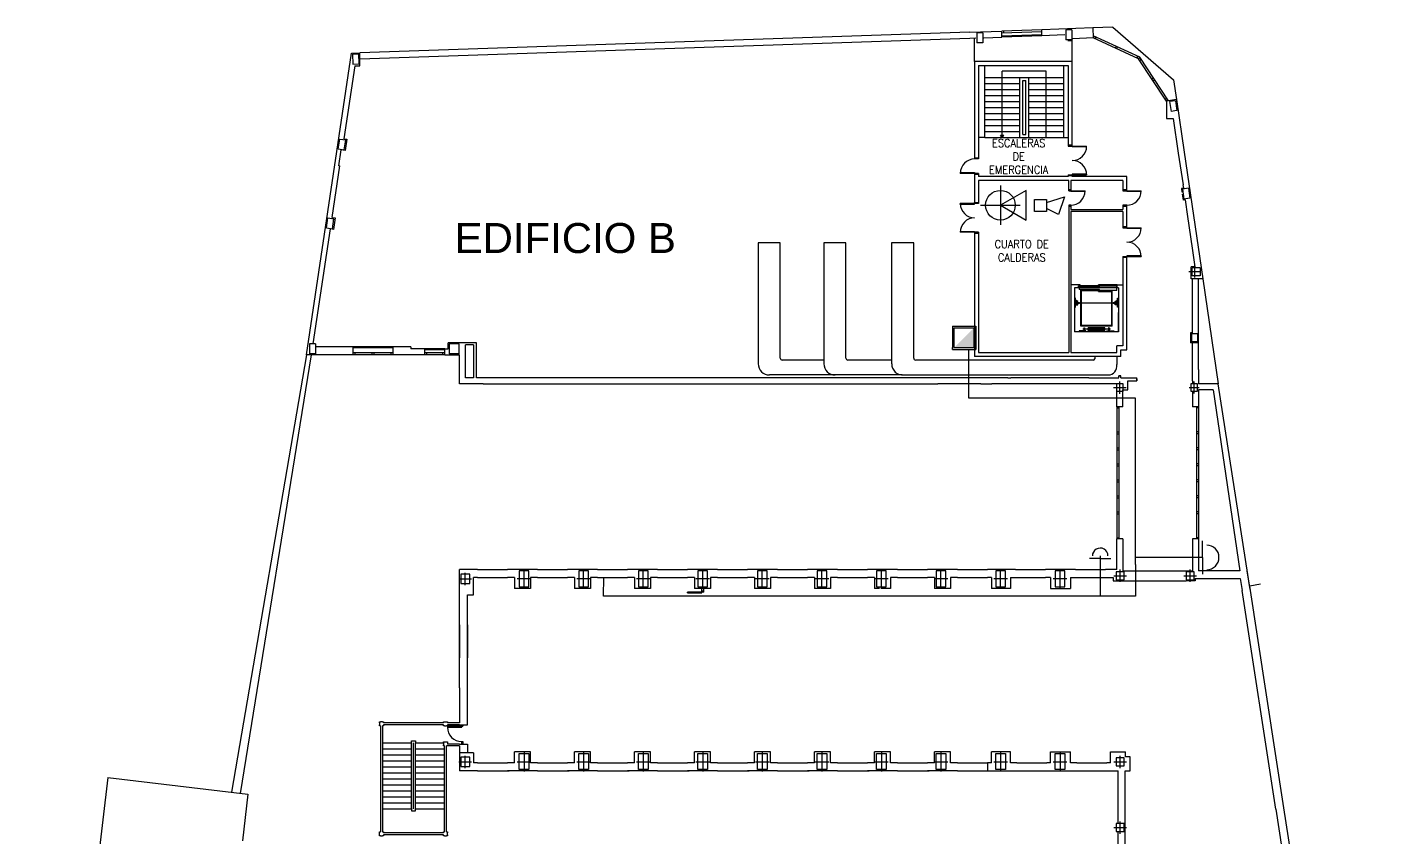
# Model space of a CAD drawing. Header units: millimetres. Extents: x 1471 to 1845, y 158 to 278.
# Drawn here: x 1507.1 to 1575.4, y 237.8 to 278.3 of the extents above; entities that cross this region are included whole.
import ezdxf

# ---------------------------------------------------------------- set-up
doc = ezdxf.new("R2010")
doc.units = ezdxf.units.MM
doc.header["$LTSCALE"] = 0.4
doc.layers.add('Incendios', color=7, linetype='Continuous', true_color=0xe60000)
for name, color, linetype in [('MOBILIARIO', 7, 'Continuous'), ('MUROS', 7, 'Continuous'), ('NOMBRES', 7, 'Continuous'), ('Tuberías de gas', 2, 'Continuous')]:
    doc.layers.add(name, color=color, linetype=linetype)
doc.styles.add('PROYECTO', font='arial.ttf')
doc.styles.add('UNE25', font='romans.shx', dxfattribs={"width": 0.9, "height": 2.5})

msp = doc.modelspace()

# ---------------------------------------------------------------- hatches: boundary and pattern name
at = {"layer": 'Tuberías de gas'}
h = msp.add_hatch(color=256, dxfattribs=at)
h.dxf.hatch_style = 1
h.paths.add_polyline_path([(1554.475, 263.24), (1553.484, 262.254), (1554.475, 262.255)])

# ---------------------------------------------------------------- linework, layer by layer
at = {"layer": 'Incendios'}
for p, q in [((1555.79, 270.36), (1555.79, 268.384)), ((1557.501, 269.65), (1558.095, 269.65)), ((1557.501, 269.056), (1557.501, 269.65)), ((1558.095, 269.501), (1558.986, 269.798)), ((1558.095, 269.65), (1558.095, 269.056)), ((1558.986, 269.798), (1558.689, 268.907)), ((1554.802, 269.372), (1556.778, 269.372)), ((1558.095, 269.056), (1557.501, 269.056)), ((1558.689, 268.907), (1558.095, 269.204))]:
    msp.add_line(p, q, dxfattribs=at)
msp.add_lwpolyline([(1557.074, 270.113), (1555.79, 269.372), (1557.074, 268.631)], close=True, dxfattribs=at)
msp.add_circle((1555.79, 269.372), 0.741, dxfattribs=at)
at = {"layer": 'MOBILIARIO'}
for p, q in [((1559.724, 265.335), (1559.724, 265.297)), ((1560.746, 265.335), (1559.724, 265.335)), ((1559.724, 265.243), (1559.724, 265.297)), ((1559.724, 265.297), (1560.746, 265.297)), ((1561.615, 265.243), (1559.724, 265.243)), ((1561.615, 265.234), (1559.724, 265.234)), ((1561.615, 265.234), (1559.724, 265.234)), ((1559.724, 265.234), (1559.724, 265.153)), ((1561.615, 265.234), (1559.724, 265.234)), ((1560.746, 265.153), (1559.724, 265.153)), ((1559.801, 265.153), (1559.801, 265.115)), ((1559.801, 265.115), (1560.746, 265.115)), ((1561.615, 265.109), (1559.802, 265.109)), ((1559.802, 263.319), (1559.802, 265.109)), ((1559.842, 263.359), (1559.842, 265.109)), ((1560.692, 265.346), (1560.692, 265.393)), ((1561.629, 265.393), (1560.692, 265.393)), ((1560.692, 265.346), (1561.629, 265.346)), ((1560.692, 265.061), (1560.692, 265.109)), ((1560.692, 265.061), (1561.343, 265.061)), ((1560.746, 265.297), (1560.746, 265.335)), ((1560.746, 265.115), (1560.746, 265.153)), ((1561.343, 265.061), (1561.343, 263.359)), ((1561.382, 263.319), (1561.382, 265.109)), ((1561.615, 265.243), (1561.615, 265.346)), ((1561.615, 265.109), (1561.615, 265.234)), ((1559.546, 264.727), (1559.492, 264.727)), ((1559.659, 264.558), (1559.492, 264.655)), ((1559.609, 264.529), (1559.492, 264.597)), ((1559.492, 264.446), (1559.609, 264.446)), ((1559.492, 264.396), (1559.659, 264.396)), ((1559.492, 264.276), (1559.546, 264.276)), ((1559.546, 264.624), (1559.546, 264.727)), ((1559.546, 264.446), (1559.546, 264.566)), ((1559.546, 264.276), (1559.546, 264.396)), ((1559.609, 264.446), (1559.609, 264.529)), ((1559.659, 264.396), (1559.659, 264.558)), ((1559.729, 264.486), (1559.659, 264.486)), ((1559.729, 264.446), (1559.729, 264.529)), ((1559.729, 264.486), (1561.525, 264.486)), ((1561.456, 264.446), (1561.456, 264.529)), ((1561.525, 264.558), (1561.692, 264.655)), ((1561.525, 264.396), (1561.525, 264.558)), ((1561.692, 264.396), (1561.525, 264.396)), ((1561.575, 264.529), (1561.692, 264.597)), ((1561.575, 264.446), (1561.575, 264.529)), ((1561.692, 264.446), (1561.575, 264.446)), ((1561.639, 264.727), (1561.692, 264.727)), ((1561.639, 264.624), (1561.639, 264.727)), ((1561.639, 264.446), (1561.639, 264.566)), ((1561.639, 264.276), (1561.639, 264.396)), ((1561.692, 264.276), (1561.639, 264.276)), ((1559.955, 263.091), (1559.719, 263.091)), ((1559.719, 263.091), (1559.719, 263.043)), ((1561.382, 263.319), (1559.802, 263.319)), ((1561.343, 263.359), (1559.842, 263.359)), ((1561.295, 263.175), (1559.904, 263.175)), ((1559.955, 263.244), (1559.994, 263.244)), ((1559.955, 263.244), (1559.955, 263.043)), ((1559.982, 263.244), (1559.982, 263.043)), ((1559.994, 263.244), (1559.994, 263.043)), ((1560.066, 263.091), (1559.994, 263.091)), ((1560.035, 263.152), (1560.035, 263.199)), ((1560.066, 263.043), (1560.066, 263.091)), ((1560.177, 263.107), (1560.177, 263.244)), ((1561.007, 263.244), (1560.177, 263.244)), ((1561.007, 263.107), (1560.177, 263.107)), ((1560.861, 263.205), (1560.324, 263.205)), ((1560.324, 263.145), (1560.324, 263.205)), ((1560.861, 263.145), (1560.324, 263.145)), ((1560.861, 263.145), (1560.861, 263.205)), ((1561.007, 263.107), (1561.007, 263.244)), ((1561.118, 263.043), (1561.118, 263.091)), ((1561.118, 263.091), (1561.19, 263.091)), ((1561.15, 263.152), (1561.15, 263.199)), ((1561.23, 263.244), (1561.19, 263.244)), ((1561.19, 263.244), (1561.19, 263.043)), ((1561.203, 263.244), (1561.203, 263.043)), ((1561.23, 263.244), (1561.23, 263.043)), ((1561.23, 263.091), (1561.466, 263.091)), ((1561.466, 263.091), (1561.466, 263.043)), ((1565.527, 250.598), (1565.075, 250.598)), ((1550.292, 242.043), (1549.841, 242.043)), ((1553.292, 242.043), (1552.892, 242.043)), ((1561.292, 242.043), (1562.045, 242.043))]:
    msp.add_line(p, q, dxfattribs=at)
at = {"layer": 'MUROS'}
for p, q in [((1554.257, 278.024), (1523.759, 276.993)), ((1554.257, 278.024), (1555.856, 278.078)), ((1554.906, 277.991), (1554.606, 277.991)), ((1554.606, 277.991), (1554.606, 277.491)), ((1554.906, 277.991), (1554.906, 277.491)), ((1557.857, 278.146), (1555.856, 278.078)), ((1555.866, 277.778), (1555.856, 278.078)), ((1555.866, 277.778), (1555.856, 278.078)), ((1557.861, 278.046), (1555.859, 277.978)), ((1557.861, 278.046), (1555.859, 277.978)), ((1557.866, 277.896), (1555.864, 277.828)), ((1557.866, 277.896), (1555.864, 277.828)), ((1557.867, 277.846), (1555.866, 277.778)), ((1557.867, 277.846), (1555.866, 277.778)), ((1555.959, 277.982), (1555.956, 278.082)), ((1555.959, 277.982), (1555.956, 278.082)), ((1560.417, 278.232), (1557.857, 278.146)), ((1557.867, 277.846), (1557.857, 278.146)), ((1559.006, 277.884), (1557.867, 277.846)), ((1559.057, 278.141), (1559.057, 277.641)), ((1559.357, 278.141), (1559.057, 278.141)), ((1559.357, 278.141), (1559.357, 277.641)), ((1559.406, 278.198), (1559.406, 278.198)), ((1561.417, 278.266), (1560.417, 278.232)), ((1560.417, 278.232), (1560.434, 277.733)), ((1562.767, 276.769), (1560.43, 277.844)), ((1561.417, 278.266), (1564.441, 275.642)), ((1523.769, 276.693), (1554.267, 277.724)), ((1554.267, 277.724), (1554.556, 277.734)), ((1554.501, 276.555), (1554.501, 277.732)), ((1554.906, 277.491), (1554.606, 277.491)), ((1554.956, 277.748), (1555.866, 277.778)), ((1559.357, 277.641), (1559.057, 277.641)), ((1559.356, 277.591), (1559.156, 277.591)), ((1559.381, 276.555), (1559.381, 277.697)), ((1560.434, 277.733), (1559.406, 277.698)), ((1560.476, 277.823), (1560.434, 277.733)), ((1562.7, 276.69), (1560.434, 277.733)), ((1560.567, 277.782), (1560.525, 277.691)), ((1561.575, 277.317), (1561.533, 277.227)), ((1561.642, 277.286), (1561.601, 277.196)), ((1521.103, 261.9), (1523.348, 276.979)), ((1523.348, 276.979), (1523.759, 276.993)), ((1523.348, 276.979), (1523.759, 276.993)), ((1523.392, 276.931), (1523.692, 276.941)), ((1523.392, 276.931), (1523.409, 276.431)), ((1523.692, 276.941), (1523.709, 276.441)), ((1523.759, 276.343), (1523.759, 276.993)), ((1554.501, 276.555), (1554.501, 271.735)), ((1559.381, 276.555), (1554.501, 276.555)), ((1559.381, 272.326), (1559.381, 276.555)), ((1562.651, 276.822), (1562.609, 276.731)), ((1562.741, 276.78), (1562.7, 276.69)), ((1562.783, 276.745), (1562.7, 276.69)), ((1564.092, 274.581), (1562.7, 276.69)), ((1562.838, 276.661), (1562.755, 276.606)), ((1564.201, 274.597), (1562.767, 276.769)), ((1523.505, 276.334), (1522.964, 272.699)), ((1523.409, 276.431), (1523.709, 276.441)), ((1523.505, 276.334), (1523.759, 276.343)), ((1554.701, 276.355), (1554.701, 271.685)), ((1554.701, 276.355), (1559.181, 276.355)), ((1559.181, 276.355), (1559.181, 272.326)), ((1555.007, 275.754), (1556.757, 275.754)), ((1555.007, 275.454), (1556.757, 275.454)), ((1555.007, 275.154), (1556.757, 275.154)), ((1556.757, 275.754), (1557.207, 275.754)), ((1556.757, 272.754), (1556.757, 275.754)), ((1556.907, 274.895), (1556.907, 275.604)), ((1556.907, 275.604), (1557.057, 275.604)), ((1557.057, 272.904), (1557.057, 275.604)), ((1557.207, 272.754), (1557.207, 275.754)), ((1557.207, 275.754), (1558.957, 275.754)), ((1557.207, 275.454), (1558.957, 275.454)), ((1557.207, 275.154), (1558.957, 275.154)), ((1563.45, 275.735), (1563.366, 275.68)), ((1563.509, 275.646), (1563.425, 275.591)), ((1564.441, 275.642), (1564.587, 274.654)), ((1555.007, 274.854), (1556.757, 274.854)), ((1555.007, 274.554), (1556.757, 274.554)), ((1556.907, 272.904), (1556.907, 274.895)), ((1557.207, 274.854), (1558.957, 274.854)), ((1557.207, 274.554), (1558.957, 274.554)), ((1564.121, 274.72), (1564.037, 274.665)), ((1564.587, 274.654), (1564.092, 274.581)), ((1564.176, 274.636), (1564.092, 274.581)), ((1564.092, 274.581), (1564.092, 273.703)), ((1564.545, 274.597), (1564.247, 274.554)), ((1564.247, 274.554), (1564.32, 274.059)), ((1564.545, 274.597), (1564.618, 274.103)), ((1564.587, 274.654), (1564.974, 272.024)), ((1555.007, 274.254), (1555.882, 274.254)), ((1555.007, 273.954), (1555.729, 273.954)), ((1555.729, 273.954), (1556.757, 273.954)), ((1555.882, 274.254), (1556.757, 274.254)), ((1557.207, 274.254), (1558.957, 274.254)), ((1557.207, 273.954), (1558.957, 273.954)), ((1564.618, 274.103), (1564.32, 274.059)), ((1555.007, 273.654), (1556.757, 273.654)), ((1555.007, 273.354), (1556.757, 273.354)), ((1557.207, 273.654), (1558.957, 273.654)), ((1557.207, 273.354), (1558.957, 273.354)), ((1564.092, 273.703), (1564.424, 273.703)), ((1564.424, 273.703), (1564.678, 271.98)), ((1522.685, 272.185), (1522.759, 272.679)), ((1522.759, 272.679), (1523.056, 272.635)), ((1522.964, 272.699), (1523.113, 272.677)), ((1522.983, 272.14), (1523.056, 272.635)), ((1523.113, 272.677), (1523.028, 272.104)), ((1555.007, 273.054), (1556.757, 273.054)), ((1555.007, 272.754), (1556.757, 272.754)), ((1556.757, 272.754), (1557.207, 272.754)), ((1556.757, 272.754), (1557.207, 272.754)), ((1556.757, 272.754), (1557.207, 272.754)), ((1556.757, 272.754), (1557.207, 272.754)), ((1556.907, 272.904), (1557.057, 272.904)), ((1557.207, 273.054), (1558.957, 273.054)), ((1557.207, 272.754), (1558.03, 272.754)), ((1558.03, 272.754), (1558.957, 272.754)), ((1559.381, 272.376), (1559.181, 272.376)), ((1522.685, 272.185), (1522.983, 272.14)), ((1522.717, 271.34), (1522.835, 272.133)), ((1523.028, 272.104), (1522.835, 272.133)), ((1554.501, 271.735), (1554.701, 271.735)), ((1554.501, 271.735), (1554.501, 271.685)), ((1559.181, 272.326), (1559.381, 272.326)), ((1559.381, 272.326), (1560.101, 272.326)), ((1559.381, 272.286), (1559.381, 272.326)), ((1560.101, 272.286), (1559.381, 272.286)), ((1560.101, 272.286), (1560.101, 272.326)), ((1564.678, 271.98), (1564.923, 270.397)), ((1564.974, 272.024), (1565.208, 270.441)), ((1522.377, 268.757), (1522.76, 271.334)), ((1522.717, 271.34), (1522.76, 271.334)), ((1554.701, 271.685), (1554.501, 271.685)), ((1553.781, 271.005), (1553.781, 270.965)), ((1553.781, 271.005), (1554.501, 271.005)), ((1554.501, 270.965), (1553.781, 270.965)), ((1554.501, 271.005), (1554.501, 270.965)), ((1554.501, 270.965), (1554.501, 269.51)), ((1554.501, 270.965), (1554.501, 270.915)), ((1554.701, 270.965), (1554.501, 270.965)), ((1554.701, 270.915), (1554.501, 270.915)), ((1554.701, 270.965), (1554.701, 270.815)), ((1559.181, 270.815), (1554.701, 270.815)), ((1554.701, 270.615), (1554.701, 269.46)), ((1559.202, 270.615), (1554.701, 270.615)), ((1559.181, 270.886), (1559.181, 270.815)), ((1559.181, 270.886), (1559.381, 270.886)), ((1559.381, 270.836), (1559.181, 270.836)), ((1559.202, 270.091), (1559.202, 270.615)), ((1561.906, 270.615), (1559.302, 270.615)), ((1559.302, 270.615), (1559.302, 270.091)), ((1559.381, 270.926), (1559.381, 270.886)), ((1560.101, 270.926), (1559.381, 270.926)), ((1559.381, 270.815), (1559.381, 270.886)), ((1559.381, 270.886), (1560.101, 270.886)), ((1562.106, 270.815), (1559.381, 270.815)), ((1560.101, 270.926), (1560.101, 270.886)), ((1561.906, 270.615), (1561.906, 270.091)), ((1562.106, 270.091), (1562.106, 270.815)), ((1564.911, 270.397), (1564.936, 270.231)), ((1565.208, 270.441), (1565.441, 268.858)), ((1559.302, 270.141), (1559.202, 270.141)), ((1559.202, 270.091), (1559.302, 270.091)), ((1559.302, 270.091), (1559.302, 270.141)), ((1559.302, 270.091), (1560.022, 270.091)), ((1559.302, 270.091), (1559.302, 270.051)), ((1560.022, 270.051), (1559.302, 270.051)), ((1560.022, 270.051), (1560.022, 270.091)), ((1562.106, 270.141), (1561.906, 270.141)), ((1561.906, 270.141), (1561.906, 270.091)), ((1561.906, 270.091), (1562.106, 270.091)), ((1562.106, 270.091), (1562.106, 270.141)), ((1562.106, 270.091), (1562.826, 270.091)), ((1562.106, 270.091), (1562.106, 270.051)), ((1562.826, 270.051), (1562.106, 270.051)), ((1562.826, 270.051), (1562.826, 270.091)), ((1564.936, 270.231), (1564.836, 270.216)), ((1564.836, 270.216), (1564.863, 270.029)), ((1564.878, 269.929), (1564.923, 269.622)), ((1565.19, 270.218), (1564.892, 270.174)), ((1564.892, 270.174), (1564.965, 269.679)), ((1565.263, 269.723), (1564.965, 269.679)), ((1565.19, 270.218), (1565.263, 269.723)), ((1554.501, 269.46), (1553.781, 269.46)), ((1553.781, 269.42), (1553.781, 269.46)), ((1553.781, 269.42), (1554.501, 269.42)), ((1554.501, 269.46), (1554.501, 269.51)), ((1554.501, 269.51), (1554.701, 269.51)), ((1554.501, 269.42), (1554.501, 269.46)), ((1554.701, 269.46), (1554.501, 269.46)), ((1559.302, 269.371), (1559.202, 269.371)), ((1559.202, 269.371), (1559.202, 269.321)), ((1559.202, 269.321), (1559.302, 269.321)), ((1559.202, 269.321), (1559.202, 262.015)), ((1559.302, 269.371), (1559.302, 269.321)), ((1559.302, 269.321), (1559.302, 269.159)), ((1559.302, 269.159), (1561.906, 269.159)), ((1561.906, 269.059), (1559.302, 269.059)), ((1559.302, 269.059), (1559.302, 262.015)), ((1561.906, 269.371), (1561.906, 269.159)), ((1562.106, 269.371), (1561.906, 269.371)), ((1561.906, 269.321), (1562.106, 269.321)), ((1561.906, 269.059), (1561.906, 268.245)), ((1562.106, 268.245), (1562.106, 269.371)), ((1565.023, 269.637), (1564.923, 269.622)), ((1565.023, 269.637), (1565.144, 268.815)), ((1522.098, 268.242), (1522.171, 268.737)), ((1522.171, 268.737), (1522.469, 268.692)), ((1522.377, 268.757), (1522.526, 268.734)), ((1522.396, 268.198), (1522.469, 268.692)), ((1522.526, 268.734), (1522.441, 268.162)), ((1562.106, 268.295), (1561.906, 268.295)), ((1565.144, 268.815), (1565.378, 267.232)), ((1565.441, 268.858), (1565.674, 267.275)), ((1521.437, 262.45), (1522.291, 268.184)), ((1522.098, 268.242), (1522.396, 268.198)), ((1522.441, 268.162), (1522.291, 268.184)), ((1553.781, 268.06), (1553.781, 268.02)), ((1553.781, 268.06), (1554.501, 268.06)), ((1554.501, 268.02), (1553.781, 268.02)), ((1554.501, 268.06), (1554.501, 268.02)), ((1554.501, 268.02), (1554.501, 267.97)), ((1554.701, 268.02), (1554.501, 268.02)), ((1554.501, 267.97), (1554.501, 261.815)), ((1554.501, 267.97), (1554.701, 267.97)), ((1554.701, 268.02), (1554.701, 262.015)), ((1561.906, 268.245), (1562.106, 268.245)), ((1562.106, 268.245), (1562.826, 268.245)), ((1562.106, 268.205), (1562.106, 268.245)), ((1562.826, 268.205), (1562.106, 268.205)), ((1562.826, 268.205), (1562.826, 268.245)), ((1544.78, 267.493), (1543.676, 267.493)), ((1543.676, 267.493), (1543.676, 261.449)), ((1544.78, 261.726), (1544.78, 267.493)), ((1548.069, 267.493), (1546.965, 267.493)), ((1546.965, 267.493), (1546.965, 261.449)), ((1548.069, 261.726), (1548.069, 267.493)), ((1551.456, 267.493), (1550.352, 267.493)), ((1550.352, 267.493), (1550.352, 261.447)), ((1551.456, 261.726), (1551.456, 267.493)), ((1565.378, 267.232), (1565.515, 266.299)), ((1565.674, 267.275), (1565.908, 265.693)), ((1561.906, 266.805), (1561.906, 262.345)), ((1561.906, 266.805), (1562.106, 266.805)), ((1562.106, 266.755), (1561.906, 266.755)), ((1562.106, 266.845), (1562.106, 266.805)), ((1562.826, 266.845), (1562.106, 266.845)), ((1562.106, 262.145), (1562.106, 266.805)), ((1562.106, 266.805), (1562.826, 266.805)), ((1562.826, 266.845), (1562.826, 266.805)), ((1565.515, 266.299), (1565.323, 266.299)), ((1565.323, 265.693), (1565.323, 266.299)), ((1565.373, 265.849), (1565.373, 266.249)), ((1565.775, 266.249), (1565.373, 266.249)), ((1565.506, 265.757), (1565.506, 266.357)), ((1565.775, 266.249), (1565.775, 265.849)), ((1565.206, 266.057), (1565.806, 266.057)), ((1565.908, 265.693), (1565.323, 265.693)), ((1565.775, 265.849), (1565.373, 265.849)), ((1565.4, 264.093), (1565.4, 265.693)), ((1565.7, 264.093), (1565.7, 265.693)), ((1565.908, 265.693), (1566.68, 260.45)), ((1559.779, 265.393), (1559.302, 265.393)), ((1559.692, 265.243), (1559.492, 265.243)), ((1559.692, 265.243), (1559.492, 265.243)), ((1559.492, 265.243), (1559.492, 263.043)), ((1559.692, 265.346), (1559.779, 265.346)), ((1559.692, 265.243), (1559.692, 265.346)), ((1559.779, 265.346), (1559.779, 265.393)), ((1561.629, 265.243), (1561.629, 265.393)), ((1561.629, 265.393), (1561.906, 265.393)), ((1561.692, 265.243), (1561.629, 265.243)), ((1561.692, 265.243), (1561.629, 265.243)), ((1561.692, 265.243), (1561.692, 263.043)), ((1561.692, 263.043), (1561.692, 264.005)), ((1561.692, 263.043), (1561.692, 263.792)), ((1565.4, 262.993), (1565.4, 264.093)), ((1565.7, 262.493), (1565.7, 264.093)), ((1561.692, 263.043), (1559.492, 263.043)), ((1565.4, 262.993), (1565.3, 262.993)), ((1565.3, 262.993), (1565.3, 262.493)), ((1565.65, 262.943), (1565.35, 262.943)), ((1565.35, 262.943), (1565.35, 262.543)), ((1565.65, 262.943), (1565.65, 262.543)), ((1521.55, 262.45), (1521.25, 262.45)), ((1521.25, 262.45), (1521.25, 261.95)), ((1521.55, 262.45), (1521.55, 261.95)), ((1523.405, 262.3), (1521.55, 262.3)), ((1525.405, 262.3), (1523.405, 262.3)), ((1523.405, 262.3), (1523.405, 261.9)), ((1525.405, 262.25), (1523.405, 262.25)), ((1526.305, 262.3), (1525.405, 262.3)), ((1525.405, 262.3), (1525.405, 261.9)), ((1526.305, 262.3), (1526.305, 262.2)), ((1527.005, 262.2), (1526.305, 262.2)), ((1528.005, 262.2), (1527.005, 262.2)), ((1527.005, 261.9), (1527.005, 262.2)), ((1528.005, 262.15), (1527.005, 262.15)), ((1528.005, 261.9), (1528.005, 262.2)), ((1528.005, 262.2), (1528.182, 262.2)), ((1529.602, 262.5), (1528.182, 262.5)), ((1528.182, 262.2), (1528.182, 262.5)), ((1528.734, 262.45), (1528.234, 262.45)), ((1528.234, 262.45), (1528.234, 261.95)), ((1528.734, 261.95), (1528.734, 262.45)), ((1529.042, 260.75), (1529.042, 262.4)), ((1529.452, 262.4), (1529.042, 262.4)), ((1529.452, 262.4), (1529.452, 260.75)), ((1529.602, 260.75), (1529.602, 262.5)), ((1561.906, 262.345), (1561.606, 262.345)), ((1561.606, 262.015), (1561.606, 262.345)), ((1561.806, 261.815), (1561.806, 262.145)), ((1561.806, 262.145), (1562.106, 262.145)), ((1565.7, 262.493), (1565.3, 262.493)), ((1565.65, 262.543), (1565.35, 262.543)), ((1565.4, 260.6), (1565.4, 262.493)), ((1565.7, 261.153), (1565.7, 262.493)), ((1521.102, 261.9), (1517.352, 240.023)), ((1517.799, 239.969), (1521.339, 261.9)), ((1523.405, 261.9), (1521.102, 261.9)), ((1521.55, 261.95), (1521.25, 261.95)), ((1525.405, 262), (1523.405, 262)), ((1525.405, 261.9), (1523.405, 261.9)), ((1523.505, 262), (1523.505, 261.9)), ((1524.355, 262), (1524.355, 261.9)), ((1524.455, 262), (1524.455, 261.9)), ((1525.305, 262), (1525.305, 261.9)), ((1527.005, 261.9), (1525.405, 261.9)), ((1528.005, 262), (1527.005, 262)), ((1528.005, 261.9), (1527.005, 261.9)), ((1527.105, 261.9), (1527.105, 262)), ((1527.905, 261.9), (1527.905, 262)), ((1528.005, 261.9), (1528.742, 261.9)), ((1528.734, 261.95), (1528.234, 261.95)), ((1528.742, 260.45), (1528.742, 261.9)), ((1546.965, 261.628), (1544.878, 261.628)), ((1550.352, 261.628), (1548.167, 261.628)), ((1560.429, 261.628), (1551.554, 261.628)), ((1561.806, 261.815), (1554.501, 261.815)), ((1554.701, 262.015), (1559.202, 262.015)), ((1559.302, 262.015), (1561.606, 262.015)), ((1561.606, 261.815), (1560.502, 261.815)), ((1560.502, 261.815), (1560.502, 261.701)), ((1561.606, 261.815), (1561.606, 261.409)), ((1550.876, 260.885), (1544.24, 260.885)), ((1550.958, 260.886), (1561.176, 260.886)), ((1561.706, 260.85), (1561.806, 260.85)), ((1561.706, 260.75), (1561.706, 260.85)), ((1561.806, 260.85), (1561.706, 260.85)), ((1561.806, 260.75), (1561.806, 260.85)), ((1565.7, 261.153), (1565.7, 260.45)), ((1529.929, 260.45), (1528.742, 260.45)), ((1529.452, 260.75), (1529.042, 260.75)), ((1529.929, 260.75), (1529.602, 260.75)), ((1529.929, 260.75), (1529.602, 260.75)), ((1532.133, 260.75), (1529.929, 260.75)), ((1532.133, 260.75), (1529.929, 260.75)), ((1529.929, 260.45), (1532.133, 260.45)), ((1533.134, 260.75), (1532.133, 260.75)), ((1533.134, 260.75), (1532.133, 260.75)), ((1532.133, 260.45), (1533.134, 260.45)), ((1535.338, 260.75), (1533.134, 260.75)), ((1535.338, 260.75), (1533.134, 260.75)), ((1533.134, 260.45), (1535.338, 260.45)), ((1536.338, 260.75), (1535.338, 260.75)), ((1536.338, 260.75), (1535.338, 260.75)), ((1535.338, 260.45), (1536.338, 260.45)), ((1538.542, 260.75), (1536.338, 260.75)), ((1538.542, 260.75), (1536.338, 260.75)), ((1536.338, 260.45), (1538.542, 260.45)), ((1539.542, 260.75), (1538.542, 260.75)), ((1539.542, 260.75), (1538.542, 260.75)), ((1538.542, 260.45), (1539.542, 260.45)), ((1541.746, 260.75), (1539.542, 260.75)), ((1541.746, 260.75), (1539.542, 260.75)), ((1539.542, 260.45), (1541.746, 260.45)), ((1542.746, 260.75), (1541.746, 260.75)), ((1542.746, 260.75), (1541.746, 260.75)), ((1541.746, 260.45), (1542.746, 260.45)), ((1544.95, 260.75), (1542.746, 260.75)), ((1544.95, 260.75), (1542.746, 260.75)), ((1542.746, 260.45), (1544.95, 260.45)), ((1545.95, 260.75), (1544.95, 260.75)), ((1545.95, 260.75), (1544.95, 260.75)), ((1544.95, 260.45), (1545.95, 260.45)), ((1548.154, 260.75), (1545.95, 260.75)), ((1545.95, 260.45), (1548.154, 260.45)), ((1549.154, 260.75), (1548.154, 260.75)), ((1548.154, 260.45), (1549.154, 260.45)), ((1551.357, 260.75), (1549.154, 260.75)), ((1549.154, 260.45), (1551.357, 260.45)), ((1552.657, 260.75), (1551.357, 260.75)), ((1551.357, 260.45), (1552.657, 260.45)), ((1553.457, 260.75), (1552.657, 260.75)), ((1553.626, 260.75), (1552.657, 260.75)), ((1553.457, 260.45), (1552.657, 260.45)), ((1553.457, 260.45), (1552.657, 260.45)), ((1553.526, 260.75), (1553.457, 260.75)), ((1553.526, 260.75), (1553.457, 260.75)), ((1554.007, 260.45), (1553.457, 260.45)), ((1554.007, 260.45), (1553.457, 260.45)), ((1554.007, 260.75), (1553.626, 260.75)), ((1554.007, 260.75), (1553.626, 260.75)), ((1554.807, 260.75), (1554.007, 260.75)), ((1554.807, 260.75), (1554.007, 260.75)), ((1554.807, 260.45), (1554.007, 260.45)), ((1554.807, 260.45), (1554.007, 260.45)), ((1554.856, 260.75), (1554.807, 260.75)), ((1555.032, 260.75), (1554.807, 260.75)), ((1554.807, 260.45), (1555.357, 260.45)), ((1554.807, 260.45), (1555.357, 260.45)), ((1555.357, 260.75), (1554.956, 260.75)), ((1555.357, 260.75), (1554.956, 260.75)), ((1556.157, 260.75), (1555.357, 260.75)), ((1556.157, 260.75), (1555.357, 260.75)), ((1556.157, 260.45), (1555.357, 260.45)), ((1556.157, 260.45), (1555.357, 260.45)), ((1556.157, 260.75), (1556.206, 260.75)), ((1556.157, 260.75), (1556.306, 260.75)), ((1556.707, 260.45), (1556.157, 260.45)), ((1556.707, 260.45), (1556.157, 260.45)), ((1556.707, 260.75), (1556.306, 260.75)), ((1556.707, 260.75), (1556.306, 260.75)), ((1557.507, 260.75), (1556.707, 260.75)), ((1557.507, 260.75), (1556.707, 260.75)), ((1557.507, 260.45), (1556.707, 260.45)), ((1557.507, 260.45), (1556.707, 260.45)), ((1557.886, 260.75), (1557.507, 260.75)), ((1557.886, 260.75), (1557.507, 260.75)), ((1558.057, 260.45), (1557.507, 260.45)), ((1558.057, 260.45), (1557.507, 260.45)), ((1558.057, 260.75), (1557.886, 260.75)), ((1558.057, 260.75), (1557.986, 260.75)), ((1558.857, 260.75), (1558.057, 260.75)), ((1558.857, 260.75), (1558.057, 260.75)), ((1558.857, 260.45), (1558.057, 260.45)), ((1558.857, 260.45), (1558.057, 260.45)), ((1559.006, 260.75), (1558.857, 260.75)), ((1559.407, 260.45), (1558.857, 260.45)), ((1559.407, 260.45), (1558.857, 260.45)), ((1559.407, 260.75), (1559.006, 260.75)), ((1559.407, 260.75), (1559.106, 260.75)), ((1560.207, 260.75), (1559.407, 260.75)), ((1560.207, 260.75), (1559.407, 260.75)), ((1560.207, 260.45), (1559.407, 260.45)), ((1560.207, 260.45), (1559.407, 260.45)), ((1560.207, 260.75), (1561.706, 260.75)), ((1560.207, 260.75), (1561.706, 260.75)), ((1561.609, 260.45), (1560.207, 260.45)), ((1561.609, 260.45), (1560.207, 260.45)), ((1561.441, 260.258), (1562.077, 260.258)), ((1561.759, 259.95), (1561.759, 260.563)), ((1561.806, 260.75), (1562.609, 260.75)), ((1561.909, 259.293), (1561.909, 260.15)), ((1561.909, 260.15), (1562.156, 260.15)), ((1562.156, 260.6), (1562.609, 260.6)), ((1562.156, 260.15), (1562.156, 260.6)), ((1562.609, 260.6), (1562.609, 260.75)), ((1562.609, 260.7), (1562.609, 260.6)), ((1565.232, 260.258), (1565.732, 260.258)), ((1565.4, 260.6), (1565.4, 260.458)), ((1565.482, 259.958), (1565.482, 260.558)), ((1566.68, 260.45), (1565.7, 260.45)), ((1565.7, 260.15), (1565.7, 259.293)), ((1566.421, 260.15), (1565.7, 260.15)), ((1566.421, 260.15), (1567.755, 251.098)), ((1568.27, 250.169), (1566.68, 260.45)), ((1561.609, 259.293), (1561.609, 260.05)), ((1565.4, 260.058), (1565.4, 259.293)), ((1561.609, 259.293), (1561.609, 252.698)), ((1561.909, 259.293), (1561.609, 259.293)), ((1561.609, 259.243), (1561.709, 259.243)), ((1561.709, 259.293), (1561.709, 252.698)), ((1565.7, 259.293), (1565.4, 259.293)), ((1565.6, 259.293), (1565.6, 252.698)), ((1565.7, 259.243), (1565.6, 259.243)), ((1565.7, 259.293), (1565.7, 252.698)), ((1561.609, 258.045), (1561.709, 258.045)), ((1565.7, 258.045), (1565.6, 258.045)), ((1561.609, 257.945), (1561.709, 257.945)), ((1565.7, 257.945), (1565.6, 257.945)), ((1561.609, 257.245), (1561.709, 257.245)), ((1561.609, 257.145), (1561.709, 257.145)), ((1565.7, 257.245), (1565.6, 257.245)), ((1565.7, 257.145), (1565.6, 257.145)), ((1561.609, 256.445), (1561.709, 256.445)), ((1561.609, 256.345), (1561.709, 256.345)), ((1565.7, 256.445), (1565.6, 256.445)), ((1565.7, 256.345), (1565.6, 256.345)), ((1561.609, 255.645), (1561.709, 255.645)), ((1561.609, 255.545), (1561.709, 255.545)), ((1565.7, 255.645), (1565.6, 255.645)), ((1565.7, 255.545), (1565.6, 255.545)), ((1561.609, 254.845), (1561.709, 254.845)), ((1561.609, 254.745), (1561.709, 254.745)), ((1565.7, 254.845), (1565.6, 254.845)), ((1565.7, 254.745), (1565.6, 254.745)), ((1561.609, 254.045), (1561.709, 254.045)), ((1561.609, 253.945), (1561.709, 253.945)), ((1565.7, 254.045), (1565.6, 254.045)), ((1565.7, 253.945), (1565.6, 253.945)), ((1561.609, 252.748), (1561.709, 252.748)), ((1561.909, 252.698), (1561.609, 252.698)), ((1561.609, 251.158), (1561.609, 252.698)), ((1561.909, 252.698), (1561.909, 251.098)), ((1565.7, 252.698), (1565.4, 252.698)), ((1565.4, 252.698), (1565.4, 251.098)), ((1565.7, 252.748), (1565.6, 252.748)), ((1565.7, 252.698), (1565.7, 251.098)), ((1528.717, 250.693), (1529.353, 250.693)), ((1528.742, 249.893), (1528.742, 251.158)), ((1529.642, 251.158), (1528.742, 251.158)), ((1529.035, 250.385), (1529.035, 250.998)), ((1529.642, 250.758), (1529.442, 250.758)), ((1529.442, 249.893), (1529.442, 250.758)), ((1529.642, 251.158), (1531.142, 251.158)), ((1529.642, 250.758), (1531.142, 250.758)), ((1532.642, 251.158), (1531.142, 251.158)), ((1531.492, 250.758), (1531.142, 250.758)), ((1531.492, 250.758), (1531.492, 250.208)), ((1531.631, 250.707), (1532.315, 250.707)), ((1531.973, 250.191), (1531.973, 251.195)), ((1532.642, 250.758), (1532.292, 250.758)), ((1532.292, 250.758), (1532.292, 250.208)), ((1532.642, 251.158), (1534.142, 251.158)), ((1532.642, 250.758), (1534.142, 250.758)), ((1535.642, 251.158), (1534.142, 251.158)), ((1534.492, 250.758), (1534.142, 250.758)), ((1534.492, 250.758), (1534.492, 250.208)), ((1534.609, 250.707), (1535.293, 250.707)), ((1534.951, 250.191), (1534.951, 251.195)), ((1535.642, 250.758), (1535.292, 250.758)), ((1535.292, 250.758), (1535.292, 250.208)), ((1535.642, 251.158), (1537.142, 251.158)), ((1535.642, 250.758), (1537.142, 250.758)), ((1538.642, 251.158), (1537.142, 251.158)), ((1537.492, 250.758), (1537.142, 250.758)), ((1537.492, 250.758), (1537.492, 250.208)), ((1537.587, 250.707), (1538.271, 250.707)), ((1537.929, 250.191), (1537.929, 251.195)), ((1538.642, 250.758), (1538.292, 250.758)), ((1538.292, 250.758), (1538.292, 250.208)), ((1538.642, 251.158), (1540.142, 251.158)), ((1538.642, 250.758), (1540.142, 250.758)), ((1541.642, 251.158), (1540.142, 251.158)), ((1540.492, 250.758), (1540.142, 250.758)), ((1540.492, 250.758), (1540.492, 250.208)), ((1540.565, 250.707), (1541.249, 250.707)), ((1540.907, 250.191), (1540.907, 251.195)), ((1541.642, 250.758), (1541.292, 250.758)), ((1541.292, 250.758), (1541.292, 250.208)), ((1541.642, 251.158), (1543.142, 251.158)), ((1541.642, 250.758), (1543.142, 250.758)), ((1544.642, 251.158), (1543.142, 251.158)), ((1543.492, 250.758), (1543.142, 250.758)), ((1543.492, 250.758), (1543.492, 250.208)), ((1543.543, 250.707), (1544.227, 250.707)), ((1543.885, 250.191), (1543.885, 251.195)), ((1544.642, 250.758), (1544.292, 250.758)), ((1544.292, 250.758), (1544.292, 250.208)), ((1544.642, 251.158), (1546.142, 251.158)), ((1544.642, 250.758), (1546.142, 250.758)), ((1547.642, 251.158), (1546.142, 251.158)), ((1546.492, 250.758), (1546.142, 250.758)), ((1546.492, 250.758), (1546.492, 250.208)), ((1546.521, 250.707), (1547.205, 250.707)), ((1546.863, 250.191), (1546.863, 251.195)), ((1547.642, 250.758), (1547.292, 250.758)), ((1547.292, 250.758), (1547.292, 250.208)), ((1547.642, 251.158), (1549.142, 251.158)), ((1547.642, 250.758), (1549.142, 250.758)), ((1550.642, 251.158), (1549.142, 251.158)), ((1549.492, 250.758), (1549.142, 250.758)), ((1549.492, 250.758), (1549.492, 250.208)), ((1549.499, 250.707), (1550.183, 250.707)), ((1549.841, 250.191), (1549.841, 251.195)), ((1550.642, 250.758), (1550.292, 250.758)), ((1550.292, 250.758), (1550.292, 250.208)), ((1550.642, 251.158), (1552.142, 251.158)), ((1550.642, 250.758), (1552.142, 250.758)), ((1553.642, 251.158), (1552.142, 251.158)), ((1552.492, 250.758), (1552.142, 250.758)), ((1552.477, 250.707), (1553.161, 250.707)), ((1552.492, 250.758), (1552.492, 250.208)), ((1552.819, 250.191), (1552.819, 251.195)), ((1553.642, 250.758), (1553.292, 250.758)), ((1553.292, 250.758), (1553.292, 250.208)), ((1553.642, 251.158), (1555.142, 251.158)), ((1553.642, 250.758), (1555.142, 250.758)), ((1556.542, 251.158), (1555.142, 251.158)), ((1555.342, 250.758), (1555.142, 250.758)), ((1555.342, 250.758), (1555.342, 250.208)), ((1555.455, 250.707), (1556.139, 250.707)), ((1555.797, 250.191), (1555.797, 251.195)), ((1556.292, 250.758), (1556.542, 250.758)), ((1556.292, 250.758), (1556.292, 250.208)), ((1556.542, 251.158), (1558.042, 251.158)), ((1556.542, 250.758), (1558.042, 250.758)), ((1559.542, 251.158), (1558.042, 251.158)), ((1558.292, 250.758), (1558.042, 250.758)), ((1558.292, 250.758), (1558.292, 250.208)), ((1558.433, 250.707), (1559.117, 250.707)), ((1558.775, 250.191), (1558.775, 251.195)), ((1559.292, 250.758), (1559.292, 250.208)), ((1559.292, 250.758), (1559.542, 250.758)), ((1559.542, 251.158), (1561.042, 251.158)), ((1559.542, 250.758), (1561.427, 250.758)), ((1561.609, 251.158), (1561.042, 251.158)), ((1561.427, 250.758), (1561.427, 250.598)), ((1561.427, 250.598), (1565.075, 250.598)), ((1561.457, 250.85), (1562.093, 250.85)), ((1561.775, 250.543), (1561.775, 251.156)), ((1561.909, 251.098), (1565.4, 251.098)), ((1564.957, 250.85), (1565.593, 250.85)), ((1565.527, 250.598), (1565.075, 250.598)), ((1565.275, 250.543), (1565.275, 251.156)), ((1565.527, 250.706), (1565.527, 250.598)), ((1565.527, 250.706), (1567.783, 250.706)), ((1567.755, 251.098), (1565.7, 251.098)), ((1567.783, 250.706), (1567.875, 250.108)), ((1568.27, 250.169), (1568.127, 251.098)), ((1528.742, 245.251), (1528.742, 249.893)), ((1529.142, 243.393), (1529.142, 249.893)), ((1529.142, 249.893), (1529.442, 249.893)), ((1532.292, 250.208), (1531.492, 250.208)), ((1535.292, 250.208), (1534.492, 250.208)), ((1538.292, 250.208), (1537.492, 250.208)), ((1540.861, 250.03), (1540.141, 250.03)), ((1540.141, 249.99), (1540.141, 250.03)), ((1540.141, 249.99), (1540.861, 249.99)), ((1541.292, 250.208), (1540.492, 250.208)), ((1540.861, 249.99), (1540.861, 250.208)), ((1540.961, 250.08), (1540.861, 250.08)), ((1540.861, 250.03), (1540.861, 250.08)), ((1540.861, 249.99), (1540.861, 250.03)), ((1540.961, 250.03), (1540.861, 250.03)), ((1540.961, 250.03), (1540.961, 250.208)), ((1540.961, 250.03), (1540.961, 250.08)), ((1544.292, 250.208), (1543.492, 250.208)), ((1547.292, 250.208), (1546.492, 250.208)), ((1549.741, 250.208), (1549.492, 250.208)), ((1550.292, 250.208), (1549.841, 250.208)), ((1553.292, 250.208), (1552.492, 250.208)), ((1556.292, 250.208), (1555.342, 250.208)), ((1558.292, 250.208), (1559.292, 250.208)), ((1569.562, 239.187), (1567.875, 250.108)), ((1569.957, 239.248), (1568.262, 250.328)), ((1528.742, 248.393), (1528.742, 246.75)), ((1529.142, 248.393), (1529.142, 246.75)), ((1528.742, 245.251), (1528.742, 243.493)), ((1524.742, 243.543), (1524.792, 243.543)), ((1524.742, 243.493), (1524.742, 243.543)), ((1524.742, 243.493), (1524.742, 243.393)), ((1524.742, 243.343), (1524.742, 243.393)), ((1524.792, 243.343), (1524.742, 243.343)), ((1524.892, 243.543), (1524.792, 243.543)), ((1524.792, 243.343), (1524.792, 238.043)), ((1524.892, 243.543), (1524.942, 243.543)), ((1524.892, 243.343), (1524.892, 238.043)), ((1524.942, 243.343), (1524.892, 243.343)), ((1524.942, 243.543), (1524.942, 243.493)), ((1527.942, 243.493), (1524.942, 243.493)), ((1527.942, 243.393), (1524.942, 243.393)), ((1524.942, 243.393), (1524.942, 243.343)), ((1527.942, 243.543), (1527.992, 243.543)), ((1527.942, 243.493), (1527.942, 243.543)), ((1527.942, 243.343), (1527.942, 243.393)), ((1527.992, 243.343), (1527.942, 243.343)), ((1527.992, 243.543), (1528.092, 243.543)), ((1527.992, 243.343), (1528.092, 243.343)), ((1528.092, 243.543), (1528.142, 243.543)), ((1528.142, 243.343), (1528.092, 243.343)), ((1528.142, 243.543), (1528.142, 243.493)), ((1528.742, 243.493), (1528.142, 243.493)), ((1528.742, 243.393), (1528.142, 243.393)), ((1528.142, 243.393), (1528.142, 243.343)), ((1528.861, 243.326), (1528.145, 243.326)), ((1528.145, 243.326), (1528.145, 243.276)), ((1528.145, 243.276), (1528.861, 243.276)), ((1528.742, 243.393), (1529.142, 243.393)), ((1528.861, 243.276), (1528.861, 243.393)), ((1528.861, 243.303), (1528.861, 243.353)), ((1528.861, 243.326), (1528.911, 243.326)), ((1528.911, 243.393), (1528.911, 243.326)), ((1524.892, 242.493), (1526.342, 242.493)), ((1526.342, 242.593), (1526.542, 242.593)), ((1526.342, 242.493), (1526.342, 242.593)), ((1526.342, 239.193), (1526.342, 242.493)), ((1526.442, 239.193), (1526.442, 242.493)), ((1526.542, 242.593), (1526.542, 242.493)), ((1526.542, 239.193), (1526.542, 242.493)), ((1526.542, 242.493), (1527.942, 242.493)), ((1527.942, 242.543), (1527.992, 242.543)), ((1527.942, 242.493), (1527.942, 242.543)), ((1527.942, 242.493), (1527.942, 242.393)), ((1527.942, 242.343), (1527.942, 242.393)), ((1527.992, 242.343), (1527.942, 242.343)), ((1527.992, 242.543), (1528.092, 242.543)), ((1527.992, 238.043), (1527.992, 242.343)), ((1528.092, 242.543), (1528.142, 242.543)), ((1528.092, 238.043), (1528.092, 242.343)), ((1528.142, 242.343), (1528.092, 242.343)), ((1528.142, 242.543), (1528.142, 242.433)), ((1528.742, 242.433), (1528.142, 242.433)), ((1528.742, 242.343), (1528.142, 242.343)), ((1528.742, 242.433), (1529.142, 242.433)), ((1528.742, 242.343), (1528.742, 241.993)), ((1528.861, 242.433), (1528.861, 242.559)), ((1528.861, 242.559), (1528.911, 242.559)), ((1528.911, 242.561), (1528.911, 242.433)), ((1529.142, 242.433), (1529.142, 241.993)), ((1524.892, 242.193), (1526.342, 242.193)), ((1524.892, 241.893), (1526.342, 241.893)), ((1526.542, 242.193), (1527.942, 242.193)), ((1526.542, 241.893), (1527.942, 241.893)), ((1527.942, 242.193), (1527.992, 242.193)), ((1527.942, 241.893), (1527.992, 241.893)), ((1529.442, 241.993), (1528.742, 241.993)), ((1528.742, 241.993), (1528.742, 241.093)), ((1529.035, 241.236), (1529.035, 241.849)), ((1529.442, 241.993), (1529.442, 241.493)), ((1532.292, 242.043), (1531.492, 242.043)), ((1531.492, 241.493), (1531.492, 242.043)), ((1531.973, 242.06), (1531.973, 241.056)), ((1532.292, 241.493), (1532.292, 242.043)), ((1534.492, 241.493), (1534.492, 242.043)), ((1535.292, 242.043), (1534.492, 242.043)), ((1534.951, 242.06), (1534.951, 241.056)), ((1535.292, 241.493), (1535.292, 242.043)), ((1538.292, 242.043), (1537.492, 242.043)), ((1537.492, 241.493), (1537.492, 242.043)), ((1537.929, 242.06), (1537.929, 241.056)), ((1538.292, 241.493), (1538.292, 242.043)), ((1541.292, 242.043), (1540.492, 242.043)), ((1540.492, 241.493), (1540.492, 242.043)), ((1540.907, 242.06), (1540.907, 241.056)), ((1541.292, 241.493), (1541.292, 242.043)), ((1543.492, 241.493), (1543.492, 242.043)), ((1544.292, 242.043), (1543.492, 242.043)), ((1543.885, 242.06), (1543.885, 241.056)), ((1544.292, 241.493), (1544.292, 242.043)), ((1546.492, 241.493), (1546.492, 242.043)), ((1547.292, 242.043), (1546.492, 242.043)), ((1546.863, 242.06), (1546.863, 241.056)), ((1547.292, 241.493), (1547.292, 242.043)), ((1549.492, 241.493), (1549.492, 242.043)), ((1550.292, 242.043), (1549.492, 242.043)), ((1549.841, 242.06), (1549.841, 241.056)), ((1550.292, 241.493), (1550.292, 242.043)), ((1553.292, 242.043), (1552.492, 242.043)), ((1552.492, 241.493), (1552.492, 242.043)), ((1552.819, 242.06), (1552.819, 241.056)), ((1553.292, 241.493), (1553.292, 242.043)), ((1555.342, 241.493), (1555.342, 242.043)), ((1556.292, 242.043), (1555.342, 242.043)), ((1555.797, 242.06), (1555.797, 241.056)), ((1556.292, 241.493), (1556.292, 242.043)), ((1558.292, 241.493), (1558.292, 242.043)), ((1558.292, 242.043), (1559.292, 242.043)), ((1558.775, 242.06), (1558.775, 241.056)), ((1559.292, 241.493), (1559.292, 242.043)), ((1561.292, 241.493), (1561.292, 242.043)), ((1561.292, 242.043), (1561.685, 242.043)), ((1561.775, 241.236), (1561.775, 241.849)), ((1561.975, 241.343), (1561.975, 241.743)), ((1562.035, 242.043), (1562.045, 242.043)), ((1562.045, 241.793), (1562.045, 242.043)), ((1562.275, 241.793), (1562.045, 241.793)), ((1562.275, 241.093), (1562.275, 241.793)), ((1524.892, 241.593), (1526.342, 241.593)), ((1524.892, 241.293), (1526.342, 241.293)), ((1524.892, 240.993), (1526.342, 240.993)), ((1526.542, 241.593), (1527.942, 241.593)), ((1526.542, 241.293), (1527.942, 241.293)), ((1526.542, 240.993), (1527.942, 240.993)), ((1527.942, 241.593), (1527.992, 241.593)), ((1527.942, 241.293), (1527.992, 241.293)), ((1527.942, 240.993), (1527.992, 240.993)), ((1528.717, 241.543), (1529.353, 241.543)), ((1529.642, 241.093), (1528.742, 241.093)), ((1529.642, 241.493), (1529.442, 241.493)), ((1529.642, 241.493), (1531.142, 241.493)), ((1529.642, 241.093), (1531.234, 241.093)), ((1531.492, 241.493), (1531.142, 241.493)), ((1532.642, 241.093), (1531.142, 241.093)), ((1531.631, 241.543), (1532.315, 241.543)), ((1532.642, 241.493), (1532.292, 241.493)), ((1532.642, 241.493), (1534.142, 241.493)), ((1532.642, 241.093), (1534.234, 241.093)), ((1534.492, 241.493), (1534.142, 241.493)), ((1535.642, 241.093), (1534.142, 241.093)), ((1534.609, 241.543), (1535.293, 241.543)), ((1535.642, 241.493), (1535.292, 241.493)), ((1535.642, 241.493), (1537.142, 241.493)), ((1535.642, 241.093), (1537.234, 241.093)), ((1537.492, 241.493), (1537.142, 241.493)), ((1538.642, 241.093), (1537.142, 241.093)), ((1537.587, 241.543), (1538.271, 241.543)), ((1538.642, 241.493), (1538.292, 241.493)), ((1538.642, 241.493), (1540.142, 241.493)), ((1538.642, 241.093), (1540.234, 241.093)), ((1540.492, 241.493), (1540.142, 241.493)), ((1541.642, 241.093), (1540.142, 241.093)), ((1540.565, 241.543), (1541.249, 241.543)), ((1541.642, 241.493), (1541.292, 241.493)), ((1541.642, 241.493), (1543.142, 241.493)), ((1541.642, 241.093), (1543.234, 241.093)), ((1543.492, 241.493), (1543.142, 241.493)), ((1544.642, 241.093), (1543.142, 241.093)), ((1543.543, 241.543), (1544.227, 241.543)), ((1544.642, 241.493), (1544.292, 241.493)), ((1544.642, 241.493), (1546.142, 241.493)), ((1544.642, 241.093), (1546.234, 241.093)), ((1546.492, 241.493), (1546.142, 241.493)), ((1547.642, 241.093), (1546.142, 241.093)), ((1546.521, 241.543), (1547.205, 241.543)), ((1547.642, 241.493), (1547.292, 241.493)), ((1547.642, 241.493), (1549.142, 241.493)), ((1547.642, 241.093), (1549.234, 241.093)), ((1549.492, 241.493), (1549.142, 241.493)), ((1550.642, 241.093), (1549.142, 241.093)), ((1549.499, 241.543), (1550.183, 241.543)), ((1550.642, 241.493), (1550.292, 241.493)), ((1550.642, 241.493), (1552.142, 241.493)), ((1550.642, 241.093), (1552.234, 241.093)), ((1552.492, 241.493), (1552.142, 241.493)), ((1553.642, 241.093), (1552.142, 241.093)), ((1552.477, 241.543), (1553.161, 241.543)), ((1553.642, 241.493), (1553.292, 241.493)), ((1553.642, 241.493), (1555.142, 241.493)), ((1553.642, 241.093), (1555.234, 241.093)), ((1555.342, 241.493), (1555.142, 241.493)), ((1555.142, 241.493), (1555.142, 241.093)), ((1555.142, 241.093), (1556.617, 241.093)), ((1555.455, 241.543), (1556.139, 241.543)), ((1556.617, 241.493), (1556.292, 241.493)), ((1556.617, 241.493), (1558.117, 241.493)), ((1556.617, 241.093), (1558.209, 241.093)), ((1558.292, 241.493), (1558.117, 241.493)), ((1558.117, 241.093), (1559.617, 241.093)), ((1558.433, 241.543), (1559.117, 241.543)), ((1559.617, 241.493), (1559.292, 241.493)), ((1559.617, 241.493), (1561.117, 241.493)), ((1559.617, 241.093), (1561.209, 241.093)), ((1561.292, 241.493), (1561.117, 241.493)), ((1561.117, 241.093), (1561.685, 241.093)), ((1561.457, 241.543), (1562.093, 241.543)), ((1561.685, 238.458), (1561.685, 241.093)), ((1562.035, 232.25), (1562.035, 241.093)), ((1562.035, 241.093), (1562.275, 241.093)), ((1511.166, 240.759), (1507.138, 206.914)), ((1511.166, 240.759), (1518.167, 239.926)), ((1524.892, 240.693), (1526.342, 240.693)), ((1524.892, 240.393), (1526.342, 240.393)), ((1526.542, 240.693), (1527.942, 240.693)), ((1526.542, 240.393), (1527.942, 240.393)), ((1527.942, 240.693), (1527.992, 240.693)), ((1527.942, 240.393), (1527.992, 240.393)), ((1518.167, 239.926), (1517.889, 237.592)), ((1524.892, 240.093), (1526.342, 240.093)), ((1524.892, 239.793), (1526.342, 239.793)), ((1526.542, 240.093), (1527.942, 240.093)), ((1526.542, 239.793), (1527.942, 239.793)), ((1524.892, 239.493), (1526.342, 239.493)), ((1524.892, 239.193), (1526.342, 239.193)), ((1526.342, 239.193), (1526.342, 239.093)), ((1526.342, 239.093), (1526.542, 239.093)), ((1526.542, 239.493), (1527.942, 239.493)), ((1526.542, 239.093), (1526.542, 239.193)), ((1526.542, 239.193), (1527.992, 239.193)), ((1569.562, 239.187), (1569.867, 237.21)), ((1575.402, 203.996), (1569.957, 239.248)), ((1561.457, 238.258), (1562.093, 238.258)), ((1561.775, 237.95), (1561.775, 238.563)), ((1524.742, 238.043), (1524.792, 238.043)), ((1524.742, 237.993), (1524.742, 238.043)), ((1524.742, 237.893), (1524.742, 237.993)), ((1524.742, 237.843), (1524.742, 237.893)), ((1524.792, 237.843), (1524.742, 237.843)), ((1524.792, 237.843), (1524.892, 237.843)), ((1524.892, 238.043), (1524.942, 238.043)), ((1524.942, 237.843), (1524.892, 237.843)), ((1524.942, 238.043), (1524.942, 237.993)), ((1527.942, 237.993), (1524.942, 237.993)), ((1527.942, 237.893), (1524.942, 237.893)), ((1524.942, 237.893), (1524.942, 237.843)), ((1527.942, 237.993), (1527.942, 238.043)), ((1527.942, 238.043), (1527.992, 238.043)), ((1527.942, 237.843), (1527.942, 237.893)), ((1527.992, 237.843), (1527.942, 237.843)), ((1527.992, 237.843), (1528.092, 237.843)), ((1528.092, 238.043), (1528.142, 238.043)), ((1528.142, 237.843), (1528.092, 237.843)), ((1528.142, 238.043), (1528.142, 237.993)), ((1528.142, 237.893), (1528.142, 237.993)), ((1528.142, 237.893), (1528.142, 237.843)), ((1561.685, 235.308), (1561.685, 238.058))]:
    msp.add_line(p, q, dxfattribs=at)
for points in [[(1561.609, 260.058), (1561.609, 260.458), (1561.909, 260.458), (1561.909, 260.058)], [(1565.332, 260.058), (1565.332, 260.458), (1565.632, 260.458), (1565.632, 260.058)], [(1529.265, 250.923), (1528.805, 250.923), (1528.805, 250.463), (1529.265, 250.463)], [(1532.215, 251.095), (1531.731, 251.095), (1531.731, 250.291), (1532.215, 250.291)], [(1535.193, 251.095), (1534.709, 251.095), (1534.709, 250.291), (1535.193, 250.291)], [(1538.171, 251.095), (1537.687, 251.095), (1537.687, 250.291), (1538.171, 250.291)], [(1541.149, 251.095), (1540.665, 251.095), (1540.665, 250.291), (1541.149, 250.291)], [(1544.127, 251.095), (1543.643, 251.095), (1543.643, 250.291), (1544.127, 250.291)], [(1547.105, 251.095), (1546.621, 251.095), (1546.621, 250.291), (1547.105, 250.291)], [(1550.083, 251.095), (1549.599, 251.095), (1549.599, 250.291), (1550.083, 250.291)], [(1553.061, 251.095), (1552.577, 251.095), (1552.577, 250.291), (1553.061, 250.291)], [(1556.039, 251.095), (1555.555, 251.095), (1555.555, 250.291), (1556.039, 250.291)], [(1559.017, 251.095), (1558.533, 251.095), (1558.533, 250.291), (1559.017, 250.291)], [(1561.585, 251.05), (1561.585, 250.65), (1561.985, 250.65), (1561.985, 251.05)], [(1565.075, 250.65), (1565.475, 250.65), (1565.475, 251.05), (1565.075, 251.05)], [(1529.265, 241.773), (1528.805, 241.773), (1528.805, 241.313), (1529.265, 241.313)], [(1532.215, 241.156), (1531.731, 241.156), (1531.731, 241.96), (1532.215, 241.96)], [(1535.193, 241.156), (1534.709, 241.156), (1534.709, 241.96), (1535.193, 241.96)], [(1538.171, 241.156), (1537.687, 241.156), (1537.687, 241.96), (1538.171, 241.96)], [(1541.149, 241.156), (1540.665, 241.156), (1540.665, 241.96), (1541.149, 241.96)], [(1544.127, 241.156), (1543.643, 241.156), (1543.643, 241.96), (1544.127, 241.96)], [(1547.105, 241.156), (1546.621, 241.156), (1546.621, 241.96), (1547.105, 241.96)], [(1550.083, 241.156), (1549.599, 241.156), (1549.599, 241.96), (1550.083, 241.96)], [(1553.061, 241.156), (1552.577, 241.156), (1552.577, 241.96), (1553.061, 241.96)], [(1556.039, 241.156), (1555.555, 241.156), (1555.555, 241.96), (1556.039, 241.96)], [(1559.017, 241.156), (1558.533, 241.156), (1558.533, 241.96), (1559.017, 241.96)], [(1561.575, 241.343), (1561.975, 241.343), (1561.975, 241.743), (1561.575, 241.743)], [(1561.575, 238.058), (1561.975, 238.058), (1561.975, 238.458), (1561.575, 238.458)]]:
    msp.add_lwpolyline(points, close=True, dxfattribs=at)
for centre, radius, start, end in [((1559.381, 272.326), 0.72, 270, 0), ((1554.501, 270.965), 0.72, 90, 180), ((1559.381, 270.886), 0.72, 0, 90), ((1559.302, 270.091), 0.72, 270, 0), ((1562.106, 270.091), 0.72, 270, 0), ((1554.501, 269.46), 0.72, 180, 270), ((1554.501, 268.02), 0.72, 90, 180), ((1562.106, 268.245), 0.72, 270, 0), ((1562.106, 266.805), 0.72, 0, 90), ((1544.878, 261.726), 0.0978, 180, 270), ((1548.167, 261.726), 0.0978, 180, 270), ((1551.554, 261.726), 0.0978, 180, 270), ((1560.429, 261.701), 0.0729, 270, 0), ((1544.24, 261.449), 0.563, 180, 270), ((1547.529, 261.449), 0.563, 180, 270), ((1550.916, 261.447), 0.563, 180, 274.33013), ((1561.176, 261.324), 0.438, 270, 11.22693), ((1528.861, 243.276), 0.717, 180, 270)]:
    msp.add_arc(centre, radius, start, end, dxfattribs=at)
at = {"layer": 'NOMBRES'}
for p, q in [((1555.007, 272.754), (1555.007, 276.355)), ((1555.882, 272.754), (1555.882, 276.077)), ((1558.082, 276.077), (1555.882, 276.077)), ((1558.082, 272.754), (1558.082, 276.077)), ((1558.957, 272.754), (1558.957, 276.355)), ((1555.007, 272.754), (1554.701, 272.754)), ((1555.882, 272.754), (1555.802, 272.868)), ((1555.802, 272.868), (1555.961, 272.868)), ((1555.882, 272.754), (1555.961, 272.868)), ((1558.957, 272.754), (1559.181, 272.754))]:
    msp.add_line(p, q, dxfattribs=at)
at = {"layer": 'Tuberías de gas'}
for p, q in [((1553.391, 263.333), (1553.391, 262.161)), ((1553.391, 263.333), (1554.568, 263.333)), ((1553.484, 263.24), (1554.475, 263.24)), ((1553.484, 262.254), (1553.484, 263.24)), ((1554.475, 262.255), (1554.475, 263.24)), ((1554.568, 263.333), (1554.568, 262.161)), ((1553.391, 262.161), (1553.391, 262.254)), ((1553.391, 262.161), (1554.568, 262.161)), ((1553.484, 262.254), (1554.475, 262.255)), ((1554.217, 259.725), (1554.217, 262.161)), ((1562.537, 259.725), (1554.217, 259.725)), ((1562.537, 251.412), (1562.537, 259.725)), ((1565.891, 251.757), (1565.891, 252.598)), ((1560.784, 251.707), (1560.249, 251.705)), ((1560.778, 251.842), (1560.778, 249.828)), ((1560.784, 251.707), (1561.318, 251.709)), ((1565.891, 251.757), (1562.537, 251.757)), ((1562.537, 251.412), (1562.537, 249.828)), ((1565.891, 251.765), (1565.891, 250.924)), ((1535.947, 249.828), (1535.955, 250.758)), ((1568.787, 250.426), (1568.262, 250.328)), ((1562.537, 249.828), (1535.947, 249.828))]:
    msp.add_line(p, q, dxfattribs=at)
for centre, radius, start, end in [((1560.778, 251.842), 0.39, 0.2153, 180.2153), ((1566.104, 251.765), 0.613, 270, 90)]:
    msp.add_arc(centre, radius, start, end, dxfattribs=at)

# ---------------------------------------------------------------- texts
at = {"layer": 'MUROS', "char_height": 0.4, "attachment_point": 1, "style": 'UNE25'}
for s, width, insert in [('\\pxqc;ESCALERAS DE EMERGENCIA', 2.50125, (1555.452, 272.679)), ('\\pxqc;CUARTO DE \\PCALDERAS', 6.83203, (1553.44, 267.627))]:
    msp.add_mtext_dynamic_manual_height_columns(s, width=width, gutter_width=12.5, heights=[0], dxfattribs=dict(at, insert=insert))
at = {"layer": 'NOMBRES', "style": 'PROYECTO'}
msp.add_text('EDIFICIO B', height=1.5, dxfattribs=at).set_placement((1528.506, 266.982))

doc.saveas('drawing.dxf')
